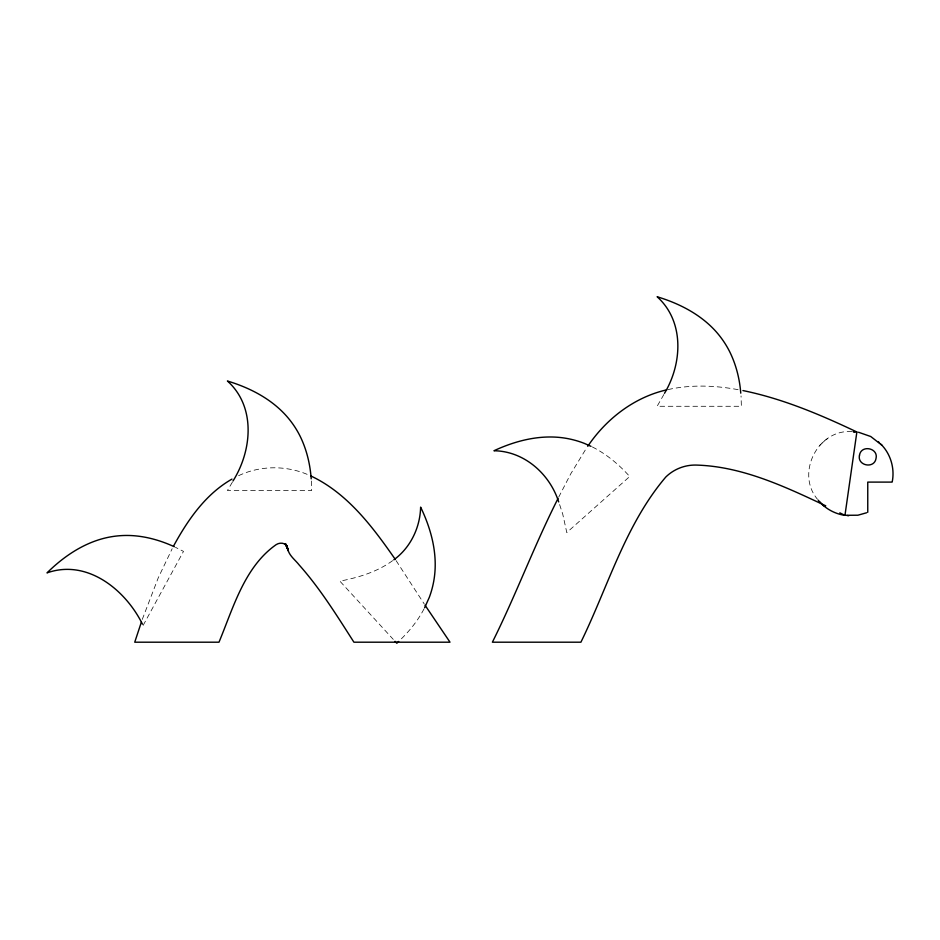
<?xml version="1.0" encoding="UTF-8"?>
<svg xmlns="http://www.w3.org/2000/svg" width="940" height="940" viewBox="0 0 940 940"><rect width="100%" height="100%" fill="white"/><g stroke="black" fill="none" stroke-linecap="round" stroke-linejoin="round"><path stroke-width="0.7" stroke-dasharray="4.7 3.53" d="M142.269 619.425L158.261 577.818L172.173 548.713M558.677 497.19L570.686 473.936L586.889 447.416M663.887 394.471L657.119 406.28L741.378 406.28L741.049 395.975M424.011 608.885C417.842 620.776 409.264 631.327 399.582 640.551M143.162 625.347L183.5 551.38L175.451 547.315M232.356 482.208L227.41 490.539L311.669 490.539L311.34 480.234M851.852 431.613C817.8 429.016 795.534 473.407 817.471 499.257M819.739 445.349L820.867 444.244M822.018 443.116L824.556 440.907M825.966 439.814L827.353 438.757M392.615 560.663C377.152 571.908 358.457 577.571 339.88 581.143L393.261 639.376M238.607 475.687C260.733 465.147 287.334 465.265 309.577 475.405M668.046 389.583C691.288 384.413 715.528 385.423 738.817 389.806M592.365 446.958C606.652 454.173 619.061 464.642 629.706 476.51L566.797 532.545L562.731 514.133L559.183 503.217M396.104 560.628L424.304 604.067"/><path stroke-width="1.41" d="M892.33 481.28C894.798 468.038 890.509 453.679 880.898 444.197M141.376 622.104L134.737 642.196L218.985 642.196C233.238 608.004 244.341 566.938 276.172 544.636C280.32 541.875 287.053 542.932 287.663 548.502C288.768 555.458 295.148 559.758 299.19 564.987C320.211 588.616 336.92 615.641 353.922 642.196L450.013 642.196L425.091 605.289M558.031 498.482C534.226 545.494 515.907 595.055 492.384 642.196L580.908 642.196C607.957 586.901 625.323 524.567 665.79 477.038C673.745 469.213 684.696 464.877 695.835 465.065C741.883 466.252 784.853 486.579 825.766 505.826M173.489 546.163C187.706 520.079 205.555 494.099 231.957 479.106M232.967 481.045C252.002 450.883 256.174 406.75 227.41 381.005C248.818 387.456 269.592 397.89 285.008 414.411A93.154 93.154 0 0 1 299.825 435.631C306.534 449.062 310.118 463.89 311.199 478.824M664.498 393.308C682.299 363.721 684.637 321.41 657.119 296.746C678.527 303.209 699.289 313.643 714.717 330.152A93.154 93.154 0 0 1 729.522 351.384C736.008 364.391 739.651 378.703 740.767 393.167M424.622 607.757L429.274 597.429A93.154 93.154 0 0 0 434.914 572.166C436.677 549.63 430.332 527.281 420.627 507.13C420.133 527.587 410.474 547.715 393.801 559.841M587.735 446.312C606.241 418.864 634.183 397.268 666.766 389.83M398.666 641.456L396.821 643.254L395.035 641.315M866.621 512.758L857.879 515.214L844.966 515.296M892.178 482.103L867.761 482.103L867.761 512.288M856.857 432.059L853.109 431.625L854.777 431.824M847.034 515.543L848.702 515.743M742.929 390.558C782.703 398.689 820.338 414.646 856.869 431.977L844.954 515.39L839.831 512.841M858.537 432.259L870.745 436.512L882.073 445.337M843.286 515.096C833.533 513.252 824.427 507.964 818.223 500.186M174.3 546.728C160.27 540.288 145.124 536.012 129.638 535.495A93.154 93.154 0 0 0 103.905 538.326C82.027 543.955 62.921 557.197 47 572.895C87.173 558.677 125.455 589.744 142.457 624.16M310.776 475.934C347.53 493.159 372.734 526.976 395.317 559.441M591.037 446.359L584.351 443.386A93.154 93.154 0 0 0 559.171 437.394C536.67 435.314 514.215 441.342 493.935 450.754C524.168 451.082 549.747 473.901 558.689 501.925M878.254 441.636L879.499 442.846M819.75 502.031L820.925 503.17M822.324 504.51L823.569 505.732M287.663 548.502L285.408 543.626L287.934 549.653L285.278 543.778L286.195 545.13M285.795 544.542L286.853 546.199M286.066 544.777L288.239 550.817M286.512 545.588L287.346 547.362L286.136 544.671L287.135 546.962M287.44 547.844L287.769 548.972M859.501 455.183C856.928 465.735 874.353 469.201 876.021 458.473C878.595 447.934 861.158 444.467 859.501 455.183"/></g></svg>
